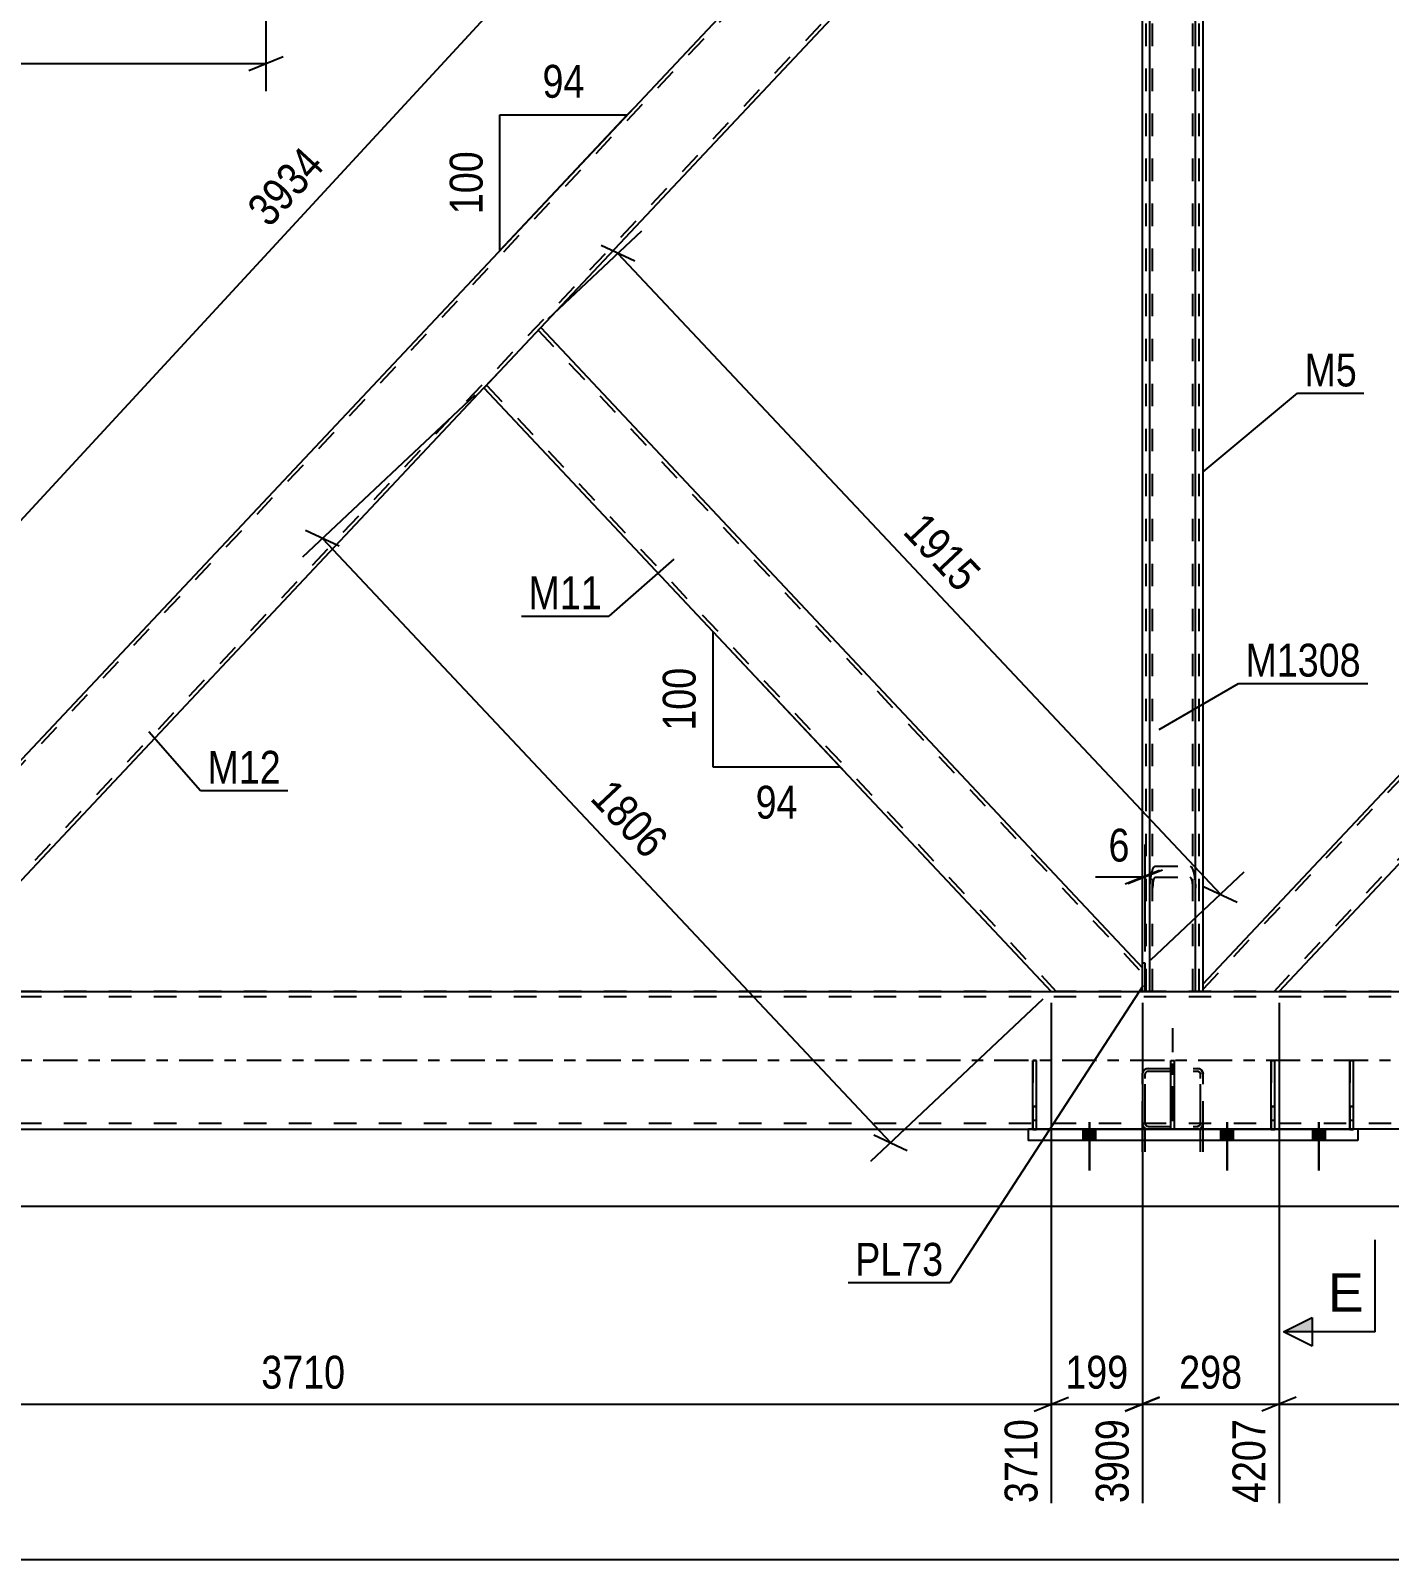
# Model space of a CAD drawing. Header units: millimetres. Extents: x -400 to 789, y -648 to 193.
# Drawn here: x -258.6 to -140.2, y -171.1 to -37.9 of the extents above; entities that cross this region are included whole.
import ezdxf

# ---------------------------------------------------------------- set-up
doc = ezdxf.new("R2010")
doc.units = ezdxf.units.MM
doc.linetypes.add('DXK_LINE_DOT2', pattern=[3.9198, 1.9599, -1.9599])
doc.linetypes.add('DXK_LINE_DOT3', pattern=[5.9187, 2.979, -0.9799, 0.9799, -0.9799])
doc.styles.add('Arial', font='ARIAL.TTF', dxfattribs={"height": 0.2})
doc.styles.add('Arial Narrow', font='ARIALN.TTF', dxfattribs={"height": 0.2})

# ---------------------------------------------------------------- blocks, each defined once
blk = doc.blocks.new('Part-392021936-5782 - 5377')
at = {"color": 7, "linetype": 'DXK_LINE_DOT2'}
for p, q in [((-161.74, -6), (-156.46, -6)), ((-161.74, -8.46), (-161.74, -6)), ((-161.42, -121.6), (-161.42, -6)), ((-156.78, -121.6), (-156.78, -6)), ((-156.46, -6.66), (-156.46, -6)), ((-161.74, -121.6), (-161.74, -119.14)), ((-156.46, -121.6), (-156.46, -120.94)), ((-161.74, -121.6), (-156.46, -121.6))]:
    blk.add_line(p, q, dxfattribs=at)
at = {"color": 2, "linetype": 'Continuous'}
for p, q in [((-156.46, -120.94), (-156.46, -6.66)), ((-161.74, -119.14), (-161.74, -8.46))]:
    blk.add_line(p, q, dxfattribs=at)
blk = doc.blocks.new('Part-392021936-5452 - 5377')
at = {"color": 7, "linetype": 'DXK_LINE_DOT2'}
for p, q in [((643.9, -122.08), (-287.1, -122.08)), ((643.9, -121.6), (-276.46, -121.6)), ((-169.66, -121.6), (-161.5, -121.6)), ((-161.1, -121.6), (-157.1, -121.6)), ((643.9, -133.12), (-287.1, -133.12)), ((643.9, -133.6), (-171.28, -133.6)), ((-171.28, -133.6), (-170.96, -133.6)), ((-159.25, -133.6), (-158.93, -133.6)), ((-150.52, -133.6), (-150.2, -133.6)), ((-143.68, -133.6), (-143.36, -133.6))]:
    blk.add_line(p, q, dxfattribs=at)
at = {"color": 2, "linetype": 'Continuous'}
for p, q in [((-268.54, -121.6), (-169.66, -121.6)), ((-161.5, -121.6), (-161.1, -121.6)), ((-157.1, -121.6), (78.9, -121.6)), ((-287.1, -133.6), (-171.28, -133.6)), ((-170.96, -133.6), (-159.25, -133.6)), ((-158.93, -133.6), (-150.52, -133.6)), ((-150.2, -133.6), (-143.68, -133.6)), ((639.1, -133.6), (-143.36, -133.6))]:
    blk.add_line(p, q, dxfattribs=at)
at = {"color": 7, "linetype": 'DXK_LINE_DOT3'}
blk.add_line((-287.1, -127.6), (643.9, -127.6), dxfattribs=at)
blk = doc.blocks.new('Part-392021936-5804 - 5377')
at = {"color": 2, "linetype": 'Continuous'}
for p, q in [((-150.52, -127.62), (-150.2, -127.62)), ((-150.52, -133.62), (-150.52, -127.62)), ((-150.2, -133.62), (-150.2, -127.62)), ((-150.52, -131.62), (-150.2, -131.62)), ((-150.2, -133.62), (-150.52, -133.62))]:
    blk.add_line(p, q, dxfattribs=at)
at = {"color": 7, "linetype": 'DXK_LINE_DOT2'}
blk.add_line((-150.52, -132.82), (-150.2, -132.82), dxfattribs=at)
blk = doc.blocks.new('Part-392021936-5721 - 5377')
at = {"color": 2, "linetype": 'Continuous'}
for p, q in [((-276.46, -119.54), (-169.68, -6)), ((-169.66, -6), (-168.8, -6)), ((-168.8, -6), (-161.74, -6)), ((-214.16, -63.8), (-161.74, -8.06)), ((-268.51, -121.6), (-219.1, -69.05)), ((-276.46, -121.6), (-276.46, -119.54)), ((-268.54, -121.6), (-276.46, -121.6))]:
    blk.add_line(p, q, dxfattribs=at)
at = {"color": 7, "linetype": 'DXK_LINE_DOT2'}
for p, q in [((-276.46, -120.01), (-169.24, -6)), ((-169.68, -6), (-169.66, -6)), ((-161.74, -8.06), (-161.74, -6)), ((-268.95, -121.6), (-161.74, -7.6)), ((-219.1, -69.05), (-214.16, -63.8)), ((-268.51, -121.6), (-268.54, -121.6)), ((-268.54, -121.6), (-268.51, -121.6))]:
    blk.add_line(p, q, dxfattribs=at)
blk = doc.blocks.new('Part-392021936-5706 - 5377')
at = {"color": 2, "linetype": 'Continuous'}
for p, q in [((-159.25, -127.61), (-158.93, -127.61)), ((-159.25, -133.61), (-159.25, -127.61)), ((-158.93, -133.61), (-158.93, -127.61)), ((-159.25, -131.61), (-158.93, -131.61)), ((-158.93, -133.61), (-159.25, -133.61))]:
    blk.add_line(p, q, dxfattribs=at)
at = {"color": 7, "linetype": 'DXK_LINE_DOT2'}
blk.add_line((-159.25, -132.81), (-158.93, -132.81), dxfattribs=at)
blk = doc.blocks.new('Part-392021936-5736 - 5377')
at = {"color": 7, "linetype": 'DXK_LINE_DOT2'}
for p, q in [((-156.46, -121.41), (-47.93, -6)), ((-150.27, -121.6), (-41.74, -6.19)), ((-48.37, -6), (-41.74, -6)), ((-102.72, -63.8), (-99.1, -59.95)), ((-99.1, -67.65), (-95.47, -63.8)), ((-156.46, -121.6), (-149.83, -121.6))]:
    blk.add_line(p, q, dxfattribs=at)
at = {"color": 2, "linetype": 'Continuous'}
for p, q in [((-99.1, -59.95), (-48.37, -6)), ((-41.74, -6.66), (-41.74, -6)), ((-95.47, -63.8), (-41.74, -6.66)), ((-156.46, -120.94), (-102.72, -63.8)), ((-149.83, -121.6), (-99.1, -67.65)), ((-156.46, -121.6), (-156.46, -120.94))]:
    blk.add_line(p, q, dxfattribs=at)
blk = doc.blocks.new('Part-392021936-5751 - 5377')
at = {"color": 2, "linetype": 'Continuous'}
for p, q in [((-156.46, -6.66), (-156.46, -6)), ((-99.1, -59.95), (-149.83, -6)), ((-156.46, -6.66), (-102.72, -63.8)), ((-102.72, -63.8), (-99.1, -59.95))]:
    blk.add_line(p, q, dxfattribs=at)
at = {"color": 7, "linetype": 'DXK_LINE_DOT2'}
for p, q in [((-156.46, -6), (-149.83, -6)), ((-156.46, -6.19), (-102.5, -63.57)), ((-150.27, -6), (-99.32, -60.18)), ((-102.5, -63.57), (-102.49, -63.55))]:
    blk.add_line(p, q, dxfattribs=at)
blk = doc.blocks.new('Part-392021936-5774 - 5377')
at = {"color": 2, "linetype": 'Continuous'}
for p, q in [((-218.66, -68.59), (-214.16, -63.8)), ((-214.16, -63.8), (-161.74, -119.54)), ((-218.66, -68.59), (-219.1, -69.05)), ((-219.1, -69.05), (-169.68, -121.6)), ((-169.66, -121.6), (-161.74, -121.6))]:
    blk.add_line(p, q, dxfattribs=at)
at = {"color": 7, "linetype": 'DXK_LINE_DOT2'}
for p, q in [((-214.38, -64.03), (-161.74, -120.01)), ((-219.07, -69.02), (-218.66, -68.59)), ((-218.88, -68.82), (-218.86, -68.8)), ((-218.88, -68.82), (-169.24, -121.6)), ((-161.74, -121.6), (-161.74, -119.54)), ((-169.68, -121.6), (-169.66, -121.6)), ((-169.68, -121.6), (-169.66, -121.6))]:
    blk.add_line(p, q, dxfattribs=at)
blk = doc.blocks.new('Part-392021936-5785 - 5377')
at = {"color": 2, "linetype": 'Continuous'}
for p, q in [((-142.96, -133.6), (-171.68, -133.6)), ((-171.68, -133.6), (-171.68, -134.6)), ((-142.96, -133.6), (-142.96, -134.6)), ((-142.96, -134.6), (-171.68, -134.6))]:
    blk.add_line(p, q, dxfattribs=at)
blk = doc.blocks.new('Part-392021936-5788 - 5377')
at = {"color": 7, "linetype": 'DXK_LINE_DOT2'}
for p, q in [((-161.73, -128.8), (-161.69, -128.62)), ((-161.69, -128.62), (-161.73, -128.8)), ((-161.73, -133.12), (-161.73, -128.8)), ((-161.69, -128.62), (-161.59, -128.46)), ((-161.59, -128.46), (-161.43, -128.36)), ((-161.47, -128.71), (-161.49, -128.8)), ((-161.49, -133.12), (-161.49, -128.8)), ((-161.42, -128.63), (-161.47, -128.71)), ((-161.43, -128.36), (-161.25, -128.32)), ((-161.25, -128.32), (-161.43, -128.36)), ((-161.34, -128.58), (-161.42, -128.63)), ((-161.25, -128.56), (-161.34, -128.58)), ((-161.25, -128.32), (-156.93, -128.32)), ((-161.25, -128.56), (-156.93, -128.56)), ((-156.93, -128.32), (-156.75, -128.36)), ((-156.75, -128.36), (-156.93, -128.32)), ((-156.84, -128.58), (-156.93, -128.56)), ((-156.76, -128.63), (-156.84, -128.58)), ((-156.71, -128.71), (-156.76, -128.63)), ((-156.75, -128.36), (-156.59, -128.46)), ((-156.69, -128.8), (-156.71, -128.71)), ((-156.69, -133.12), (-156.69, -128.8)), ((-156.59, -128.46), (-156.49, -128.62)), ((-156.49, -128.62), (-156.45, -128.8)), ((-156.45, -128.8), (-156.49, -128.62)), ((-156.45, -133.12), (-156.45, -128.8)), ((-161.69, -133.3), (-161.73, -133.12)), ((-161.73, -133.12), (-161.69, -133.3)), ((-161.49, -133.12), (-161.47, -133.21)), ((-156.71, -133.21), (-156.69, -133.12)), ((-156.45, -133.12), (-156.49, -133.3)), ((-156.49, -133.3), (-156.45, -133.12)), ((-161.59, -133.46), (-161.69, -133.3)), ((-161.43, -133.56), (-161.59, -133.46)), ((-161.47, -133.21), (-161.42, -133.29)), ((-161.25, -133.6), (-161.43, -133.56)), ((-161.43, -133.56), (-161.25, -133.6)), ((-161.42, -133.29), (-161.34, -133.34)), ((-161.34, -133.34), (-161.25, -133.36)), ((-161.25, -133.36), (-156.93, -133.36)), ((-161.25, -133.6), (-156.93, -133.6)), ((-156.93, -133.36), (-156.84, -133.34)), ((-156.75, -133.56), (-156.93, -133.6)), ((-156.93, -133.6), (-156.75, -133.56)), ((-156.84, -133.34), (-156.76, -133.29)), ((-156.76, -133.29), (-156.71, -133.21)), ((-156.59, -133.46), (-156.75, -133.56)), ((-156.49, -133.3), (-156.59, -133.46))]:
    blk.add_line(p, q, dxfattribs=at)
for centre, start, end in [((-161.25, -128.8), 112.5, 157.5), ((-156.93, -128.8), 22.5, 67.5), ((-161.25, -133.12), 202.5, 247.5)]:
    blk.add_arc(centre, 0.48, start, end, dxfattribs=at)
blk = doc.blocks.new('Part-392021936-5791 - 5377')
at = {"color": 7, "linetype": 'DXK_LINE_DOT3'}
blk.add_line((-159.09, -132.83), (-159.09, -124.82), dxfattribs=at)
at = {"color": 7, "linetype": 'DXK_LINE_DOT2'}
for p, q in [((-161.69, -128.62), (-161.73, -128.8)), ((-161.73, -133.6), (-161.73, -128.8)), ((-161.59, -128.46), (-161.69, -128.62)), ((-161.43, -128.36), (-161.59, -128.46)), ((-161.49, -128.8), (-161.47, -128.71)), ((-161.49, -135.57), (-161.49, -128.8)), ((-161.47, -128.71), (-161.42, -128.63)), ((-161.25, -128.32), (-161.43, -128.36)), ((-161.42, -128.63), (-161.34, -128.58)), ((-161.34, -128.58), (-161.25, -128.56)), ((-161.25, -128.32), (-156.93, -128.32)), ((-161.25, -128.56), (-156.93, -128.56)), ((-156.75, -128.36), (-156.93, -128.32)), ((-156.93, -128.56), (-156.84, -128.58)), ((-156.84, -128.58), (-156.76, -128.63)), ((-156.76, -128.63), (-156.71, -128.71)), ((-156.59, -128.46), (-156.75, -128.36)), ((-156.71, -128.71), (-156.69, -128.8)), ((-156.69, -135.57), (-156.69, -128.8)), ((-156.49, -128.62), (-156.59, -128.46)), ((-156.45, -128.8), (-156.49, -128.62)), ((-156.45, -133.6), (-156.45, -128.8)), ((-161.73, -133.12), (-161.69, -133.3)), ((-161.47, -133.21), (-161.49, -133.12)), ((-156.69, -133.12), (-156.71, -133.21)), ((-156.49, -133.3), (-156.45, -133.12)), ((-161.73, -134.6), (-161.73, -133.6)), ((-161.69, -133.3), (-161.59, -133.46)), ((-161.59, -133.46), (-161.43, -133.56)), ((-161.42, -133.29), (-161.47, -133.21)), ((-161.43, -133.56), (-161.25, -133.6)), ((-161.34, -133.34), (-161.42, -133.29)), ((-161.25, -133.36), (-161.34, -133.34)), ((-161.25, -133.36), (-156.93, -133.36)), ((-161.25, -133.6), (-156.93, -133.6)), ((-156.84, -133.34), (-156.93, -133.36)), ((-156.93, -133.6), (-156.75, -133.56)), ((-156.76, -133.29), (-156.84, -133.34)), ((-156.71, -133.21), (-156.76, -133.29)), ((-156.75, -133.56), (-156.59, -133.46)), ((-156.59, -133.46), (-156.49, -133.3)), ((-156.45, -134.6), (-156.45, -133.6))]:
    blk.add_line(p, q, dxfattribs=at)
at = {"color": 2, "linetype": 'Continuous'}
for p, q in [((-161.73, -133.6), (-161.73, -133.6)), ((-156.45, -133.6), (-156.45, -133.6)), ((-161.73, -135.57), (-161.73, -134.6)), ((-156.45, -135.57), (-156.45, -134.6))]:
    blk.add_line(p, q, dxfattribs=at)
blk = doc.blocks.new('Part-392021936-5795 - 5377')
at = {"color": 7, "linetype": 'DXK_LINE_DOT2'}
for p, q in [((-150.52, -127.62), (-150.52, -133.62)), ((-150.2, -127.62), (-150.52, -127.62)), ((-150.2, -133.62), (-150.2, -127.62)), ((-150.2, -131.62), (-150.52, -131.62)), ((-150.52, -132.82), (-150.2, -132.82)), ((-150.52, -133.62), (-150.2, -133.62))]:
    blk.add_line(p, q, dxfattribs=at)
blk = doc.blocks.new('Part-392021936-5798 - 5377')
at = {"color": 7, "linetype": 'DXK_LINE_DOT2'}
for p, q in [((-171.28, -127.62), (-171.28, -133.62)), ((-170.96, -127.62), (-171.28, -127.62)), ((-170.96, -133.62), (-170.96, -127.62)), ((-170.96, -131.62), (-171.28, -131.62)), ((-171.28, -132.82), (-170.96, -132.82)), ((-171.28, -133.62), (-170.96, -133.62))]:
    blk.add_line(p, q, dxfattribs=at)
blk = doc.blocks.new('Part-392021936-5801 - 5377')
at = {"color": 7, "linetype": 'DXK_LINE_DOT2'}
for p, q in [((-143.68, -127.62), (-143.68, -133.62)), ((-143.36, -127.62), (-143.68, -127.62)), ((-143.36, -133.62), (-143.36, -127.62)), ((-143.36, -131.62), (-143.68, -131.62)), ((-143.68, -132.82), (-143.36, -132.82)), ((-143.68, -133.62), (-143.36, -133.62))]:
    blk.add_line(p, q, dxfattribs=at)
blk = doc.blocks.new('Part-392021936-5807 - 5377')
at = {"color": 2, "linetype": 'Continuous'}
for p, q in [((-171.28, -127.62), (-170.96, -127.62)), ((-171.28, -133.62), (-171.28, -127.62)), ((-170.96, -133.62), (-170.96, -127.62)), ((-171.28, -131.62), (-170.96, -131.62)), ((-170.96, -133.62), (-171.28, -133.62))]:
    blk.add_line(p, q, dxfattribs=at)
at = {"color": 7, "linetype": 'DXK_LINE_DOT2'}
blk.add_line((-171.28, -132.82), (-170.96, -132.82), dxfattribs=at)
blk = doc.blocks.new('Part-392021936-5810 - 5377')
at = {"color": 2, "linetype": 'Continuous'}
for p, q in [((-143.68, -127.62), (-143.36, -127.62)), ((-143.68, -133.62), (-143.68, -127.62)), ((-143.36, -133.62), (-143.36, -127.62)), ((-143.68, -131.62), (-143.36, -131.62)), ((-143.36, -133.62), (-143.68, -133.62))]:
    blk.add_line(p, q, dxfattribs=at)
at = {"color": 7, "linetype": 'DXK_LINE_DOT2'}
blk.add_line((-143.68, -132.82), (-143.36, -132.82), dxfattribs=at)
blk = doc.blocks.new('Bolt-392021936-5854 - 5377')
at = {"linetype": 'Continuous'}
for points in [[(-165.82, -133.6), (-166.9, -133.6), (-166.9, -134.6), (-165.82, -134.6)], [(-153.82, -133.6), (-154.9, -133.6), (-154.9, -134.6), (-153.82, -134.6)], [(-145.82, -133.6), (-146.9, -133.6), (-146.9, -134.6), (-145.82, -134.6)]]:
    blk.add_hatch(color=1, dxfattribs=at).paths.add_polyline_path(points)
at = {"color": 1, "linetype": 'Continuous'}
for p, q in [((-166.36, -133), (-166.36, -137.2)), ((-154.36, -133), (-154.36, -137.2)), ((-146.36, -133), (-146.36, -137.2)), ((-166.9, -133.6), (-166.9, -134.6)), ((-165.82, -133.6), (-165.82, -134.6)), ((-154.9, -133.6), (-154.9, -134.6)), ((-153.82, -133.6), (-153.82, -134.6)), ((-146.9, -133.6), (-146.9, -134.6)), ((-145.82, -133.6), (-145.82, -134.6))]:
    blk.add_line(p, q, dxfattribs=at)
blk = doc.blocks.new('Bolt-392021936-5855 - 5377')
at = {"linetype": 'Continuous'}
for points in [[(-165.85, -133.6), (-166.93, -133.6), (-166.93, -134.6), (-165.85, -134.6)], [(-153.85, -133.6), (-154.93, -133.6), (-154.93, -134.6), (-153.85, -134.6)], [(-145.85, -133.6), (-146.93, -133.6), (-146.93, -134.6), (-145.85, -134.6)]]:
    blk.add_hatch(color=1, dxfattribs=at).paths.add_polyline_path(points)
at = {"color": 1, "linetype": 'Continuous'}
for p, q in [((-166.39, -133), (-166.39, -137.2)), ((-154.39, -133), (-154.39, -137.2)), ((-146.39, -133), (-146.39, -137.2)), ((-166.93, -133.6), (-166.93, -134.6)), ((-165.85, -133.6), (-165.85, -134.6)), ((-154.93, -133.6), (-154.93, -134.6)), ((-153.85, -133.6), (-153.85, -134.6)), ((-146.93, -133.6), (-146.93, -134.6)), ((-145.85, -133.6), (-145.85, -134.6))]:
    blk.add_line(p, q, dxfattribs=at)
blk = doc.blocks.new('Part-392021936-5889 - 5377')
at = {"color": 7, "linetype": 'DXK_LINE_DOT2'}
for p, q in [((-161.74, -121.6), (-161.74, -119.14)), ((-161.5, -119.14), (-161.74, -119.14)), ((-161.5, -121.6), (-161.5, -119.14)), ((-161.5, -121.6), (-161.74, -121.6))]:
    blk.add_line(p, q, dxfattribs=at)
blk = doc.blocks.new('Part-392021936-5892 - 5377')
at = {"color": 2, "linetype": 'Continuous'}
for p, q in [((-161.74, -121.6), (-161.74, -119.14)), ((-161.5, -119.14), (-161.74, -119.14)), ((-161.5, -121.6), (-161.5, -119.14)), ((-161.74, -121.6), (-161.5, -121.6))]:
    blk.add_line(p, q, dxfattribs=at)
blk = doc.blocks.new('Part-392021936-24893 - 5377')
at = {"color": 7, "linetype": 'DXK_LINE_DOT2'}
for p, q in [((-161.06, -7.72), (-161.1, -7.78)), ((-161.1, -8.82), (-161.1, -7.78)), ((-160.96, -7.66), (-161.06, -7.72)), ((-160.8, -7.63), (-160.96, -7.66)), ((-160.86, -7.78), (-160.84, -7.75)), ((-160.86, -121.6), (-160.86, -7.78)), ((-160.84, -7.75), (-160.79, -7.72)), ((-160.62, -7.61), (-160.8, -7.63)), ((-160.79, -7.72), (-160.71, -7.7)), ((-160.71, -7.7), (-160.62, -7.7)), ((-160.62, -7.61), (-157.58, -7.61)), ((-160.62, -7.7), (-157.58, -7.7)), ((-157.58, -7.61), (-157.4, -7.63)), ((-157.58, -7.7), (-157.49, -7.7)), ((-157.49, -7.7), (-157.41, -7.72)), ((-157.41, -7.72), (-157.36, -7.75)), ((-157.4, -7.63), (-157.36, -7.64)), ((-157.36, -7.64), (-157.24, -7.66)), ((-157.36, -7.75), (-157.34, -7.78)), ((-157.34, -121.6), (-157.34, -7.78)), ((-157.14, -7.72), (-157.24, -7.66)), ((-157.1, -7.78), (-157.14, -7.72)), ((-157.1, -7.78), (-157.1, -8.84)), ((-161.1, -8.82), (-161.1, -8.84)), ((-161.1, -8.84), (-161.1, -8.82)), ((-161.1, -8.82), (-161.06, -8.89)), ((-161.06, -8.89), (-160.96, -8.94)), ((-160.96, -8.94), (-160.8, -8.98)), ((-160.84, -8.86), (-160.86, -8.82)), ((-160.79, -8.88), (-160.84, -8.86)), ((-160.8, -8.98), (-160.62, -8.99)), ((-160.71, -8.9), (-160.79, -8.88)), ((-160.62, -8.91), (-160.71, -8.9)), ((-160.62, -8.91), (-157.58, -8.91)), ((-160.62, -8.99), (-157.58, -8.99)), ((-157.49, -8.9), (-157.58, -8.91)), ((-157.58, -8.99), (-157.4, -8.98)), ((-157.41, -8.88), (-157.49, -8.9)), ((-157.36, -8.86), (-157.41, -8.88)), ((-157.4, -8.98), (-157.36, -8.97)), ((-157.34, -8.82), (-157.36, -8.86)), ((-157.36, -8.97), (-157.24, -8.94)), ((-157.24, -8.94), (-157.14, -8.89)), ((-157.14, -8.89), (-157.1, -8.82)), ((-160.8, -110.84), (-160.62, -110.69)), ((-160.62, -111.65), (-160.71, -111.73)), ((-160.62, -110.69), (-157.58, -110.69)), ((-160.62, -111.65), (-157.58, -111.65)), ((-157.58, -110.69), (-157.4, -110.84)), ((-157.49, -111.73), (-157.58, -111.65)), ((-161.1, -112.61), (-161.06, -111.88)), ((-160.84, -112.25), (-160.86, -112.61)), ((-157.34, -112.61), (-157.36, -112.25)), ((-157.14, -111.88), (-157.1, -112.61)), ((-161.1, -121.6), (-160.71, -121.6))]:
    blk.add_line(p, q, dxfattribs=at)
at = {"color": 2, "linetype": 'Continuous'}
for p, q in [((-161.1, -121.6), (-161.1, -8.84)), ((-157.1, -121.6), (-157.1, -8.84)), ((-161.1, -121.6), (-160.62, -121.6)), ((-160.62, -121.6), (-157.14, -121.6)), ((-157.14, -121.6), (-157.1, -121.6))]:
    blk.add_line(p, q, dxfattribs=at)
at = {"color": 7, "linetype": 'DXK_LINE_DOT2'}
for centre, radius, start, end in [((-158.26, -112.03), 2.8, 154.9533, 176.9972), ((-159.44, -112.32), 1.4, 154.9533, 176.9972), ((-158.76, -112.32), 1.4, 3.0028, 25.0467), ((-159.94, -112.03), 2.8, 3.0028, 25.0467)]:
    blk.add_arc(centre, radius, start, end, dxfattribs=at)
blk = doc.blocks.new('StraightDimension-392021936-6852 - 5377')
at = {"color": 7, "linetype": 'Continuous'}
for p, q in [((-213.5, -63.04), (-205.36, -55.38)), ((-205.97, -58.02), (-208.9, -56.66)), ((-207.43, -57.34), (-154.94, -113.15)), ((-161.01, -118.85), (-152.87, -111.2)), ((-156.41, -112.47), (-153.48, -113.83))]:
    blk.add_line(p, q, dxfattribs=at)
at = {"color": 0}
blk.add_wipeout([(-177.73, -87.83), (-174.67, -84.95), (-180.5, -78.75), (-183.56, -81.63)], dxfattribs=at)
at = {"color": 3, "style": 'Arial Narrow'}
blk.add_text('1915', height=2.863, rotation=-46.7591, dxfattribs=at).set_placement((-182.71, -81.65))
blk = doc.blocks.new('StraightDimension-392021936-6391 - 5377')
at = {"color": 7, "linetype": 'Continuous'}
blk.add_line((-301, -171.07), (700.9, -171.07), dxfattribs=at)
blk = doc.blocks.new('StraightDimension-392021936-24342 - 5377')
at = {"color": 7, "linetype": 'Continuous'}
for p, q in [((-169.68, -122.6), (-169.68, -166.16)), ((-161.74, -122.6), (-161.74, -166.16)), ((-171.18, -158.15), (-168.18, -156.95)), ((-160.24, -156.95), (-163.24, -158.15)), ((-169.68, -157.55), (-161.74, -157.55))]:
    blk.add_line(p, q, dxfattribs=at)
at = {"color": 0}
blk.add_wipeout([(-162.37, -156.8), (-162.37, -152.6), (-169.05, -152.6), (-169.05, -156.8)], dxfattribs=at)
at = {"color": 0, "linetype": 'Continuous'}
blk.add_wipeout([(-162.34, -158.25), (-166.54, -158.25), (-166.54, -166.76), (-162.34, -166.76)], dxfattribs=at)
at = {"color": 3, "style": 'Arial Narrow'}
blk.add_text('199', height=2.863, dxfattribs=at).set_placement((-168.45, -156.2))
at = {"color": 3, "linetype": 'Continuous', "style": 'Arial Narrow'}
blk.add_text('3909', height=2.863, rotation=90.0002, dxfattribs=at).set_placement((-162.94, -166.16))
blk = doc.blocks.new('StraightDimension-392021936-6888 - 5377')
at = {"color": 7, "linetype": 'Continuous'}
blk.add_line((-287.73, -111.19), (-180.96, 4.41), dxfattribs=at)
at = {"color": 0}
blk.add_wipeout([(-232.01, -49.75), (-235.09, -46.9), (-240.87, -53.15), (-237.78, -56)], dxfattribs=at)
at = {"color": 3, "style": 'Arial Narrow'}
blk.add_text('3934', height=2.863, rotation=47.2747, dxfattribs=at).set_placement((-237.82, -55.16))
blk = doc.blocks.new('StraightDimension-392021936-6867 - 5377')
at = {"color": 7, "linetype": 'Continuous'}
for p, q in [((-219.9, -69.67), (-234.92, -83.8)), ((-231.71, -82.84), (-234.64, -81.47)), ((-233.17, -82.15), (-183.69, -134.77)), ((-170.41, -122.29), (-185.44, -136.42)), ((-185.15, -134.09), (-182.23, -135.45))]:
    blk.add_line(p, q, dxfattribs=at)
at = {"color": 0}
blk.add_wipeout([(-204.97, -111.05), (-201.91, -108.17), (-207.74, -101.97), (-210.8, -104.85)], dxfattribs=at)
at = {"color": 3, "style": 'Arial Narrow'}
blk.add_text('1806', height=2.863, rotation=-46.7591, dxfattribs=at).set_placement((-209.95, -104.87))
blk = doc.blocks.new('StraightDimension-392021936-24343 - 5377')
at = {"color": 7, "linetype": 'Continuous'}
for p, q in [((-169.68, -122.6), (-169.68, -166.16)), ((-171.18, -158.15), (-168.18, -156.95)), ((-300, -157.55), (-169.68, -157.55))]:
    blk.add_line(p, q, dxfattribs=at)
at = {"color": 0}
blk.add_wipeout([(-230.59, -156.8), (-230.59, -152.6), (-239.1, -152.6), (-239.1, -156.8)], dxfattribs=at)
at = {"color": 3, "style": 'Arial Narrow'}
blk.add_text('3710', height=2.863, dxfattribs=at).set_placement((-238.5, -156.2))
at = {"color": 0, "linetype": 'Continuous'}
blk.add_wipeout([(-170.28, -158.25), (-174.48, -158.25), (-174.48, -166.76), (-170.28, -166.76)], dxfattribs=at)
at = {"color": 3, "linetype": 'Continuous', "style": 'Arial Narrow'}
blk.add_text('3710', height=2.863, rotation=90.0002, dxfattribs=at).set_placement((-170.88, -166.16))
blk = doc.blocks.new('StraightDimension-392021936-14935 - 5377')
at = {"color": 7, "linetype": 'Continuous'}
for p, q in [((-161.74, -118.14), (-161.74, -108.8)), ((-161.5, -118.14), (-161.5, -108.8)), ((-161.74, -111.65), (-165.82, -111.65)), ((-161.74, -111.65), (-165.82, -111.65)), ((-163.24, -112.25), (-160.24, -111.05)), ((-160, -111.05), (-163, -112.25)), ((-161.74, -111.65), (-161.5, -111.65))]:
    blk.add_line(p, q, dxfattribs=at)
at = {"color": 0}
blk.add_wipeout([(-162.26, -110.9), (-162.26, -106.7), (-165.29, -106.7), (-165.29, -110.9)], dxfattribs=at)
at = {"color": 3, "style": 'Arial Narrow'}
blk.add_text('6', height=2.86, dxfattribs=at).set_placement((-164.69, -110.3))
blk = doc.blocks.new('AngleDimension-392021936-6978 - 5377')
at = {"color": 7, "linetype": 'Continuous'}
for p, q in [((-199.16, -90.26), (-188.06, -102.06)), ((-199.16, -90.26), (-199.16, -102.06)), ((-199.16, -102.06), (-188.06, -102.06)), ((-187.6, -102.55), (-188.06, -102.06))]:
    blk.add_line(p, q, dxfattribs=at)
at = {"color": 0}
for points in [[(-200.06, -92.82), (-204.26, -92.82), (-204.26, -99.5), (-200.06, -99.5)], [(-191.18, -107.16), (-191.18, -102.96), (-196.03, -102.96), (-196.03, -107.16)]]:
    blk.add_wipeout(points, dxfattribs=at)
at = {"color": 3, "style": 'Arial Narrow'}
blk.add_text('100', height=2.863, rotation=90.0002, dxfattribs=at).set_placement((-200.66, -98.9))
blk.add_text('94', height=2.863, dxfattribs=at).set_placement((-195.43, -106.56))
blk = doc.blocks.new('StraightDimension-392021936-6418 - 5377')
at = {"color": 7, "linetype": 'Continuous'}
blk.add_line((73.4, -140.34), (-336.3, -140.34), dxfattribs=at)
blk = doc.blocks.new('StraightDimension-392021936-14903 - 5377')
at = {"color": 7, "linetype": 'Continuous'}
for p, q in [((-323.94, -1.5), (-325.14, 1.5)), ((-239.1, 0), (-327.39, 0)), ((-324.54, -127.6), (-324.54, 0)), ((-325.14, -126.1), (-323.94, -129.1)), ((-301, -127.6), (-327.39, -127.6))]:
    blk.add_line(p, q, dxfattribs=at)
at = {"color": 0}
blk.add_wipeout([(-325.29, -59.54), (-329.49, -59.54), (-329.49, -68.06), (-325.29, -68.06)], dxfattribs=at)
at = {"color": 3, "style": 'Arial Narrow'}
blk.add_text('3190', height=2.863, rotation=90.0002, dxfattribs=at).set_placement((-325.89, -67.46))
blk = doc.blocks.new('StraightDimension-392021936-24341 - 5377')
at = {"color": 7, "linetype": 'Continuous'}
for p, q in [((-161.74, -122.6), (-161.74, -166.16)), ((-149.83, -122.6), (-149.83, -166.16)), ((-163.24, -158.15), (-160.24, -156.95)), ((-148.33, -156.95), (-151.33, -158.15)), ((-161.74, -157.55), (-149.83, -157.55))]:
    blk.add_line(p, q, dxfattribs=at)
at = {"color": 0}
blk.add_wipeout([(-152.44, -156.8), (-152.44, -152.6), (-159.13, -152.6), (-159.13, -156.8)], dxfattribs=at)
at = {"color": 3, "style": 'Arial Narrow'}
blk.add_text('298', height=2.863, dxfattribs=at).set_placement((-158.53, -156.2))
at = {"color": 0, "linetype": 'Continuous'}
blk.add_wipeout([(-150.43, -158.25), (-154.63, -158.25), (-154.63, -166.76), (-150.43, -166.76)], dxfattribs=at)
at = {"color": 3, "linetype": 'Continuous', "style": 'Arial Narrow'}
blk.add_text('4207', height=2.863, rotation=90.0002, dxfattribs=at).set_placement((-151.03, -166.16))
blk = doc.blocks.new('AngleDimension-392021936-14952 - 5377')
at = {"color": 7, "linetype": 'Continuous'}
for p, q in [((-206, -44.62), (-206.62, -45.28)), ((-217.72, -45.28), (-206.62, -45.28)), ((-217.72, -57.08), (-206.62, -45.28)), ((-217.72, -57.08), (-217.72, -45.28))]:
    blk.add_line(p, q, dxfattribs=at)
at = {"color": 0}
for points in [[(-209.75, -44.38), (-209.75, -40.18), (-214.6, -40.18), (-214.6, -44.38)], [(-218.62, -47.84), (-222.82, -47.84), (-222.82, -54.52), (-218.62, -54.52)]]:
    blk.add_wipeout(points, dxfattribs=at)
at = {"color": 3, "style": 'Arial Narrow'}
blk.add_text('94', height=2.863, dxfattribs=at).set_placement((-214, -43.78))
blk.add_text('100', height=2.863, rotation=90.0002, dxfattribs=at).set_placement((-219.22, -53.92))
blk = doc.blocks.new('StraightDimension-392021936-14988 - 5377')
at = {"color": 7, "linetype": 'Continuous'}
for p, q in [((-238.1, -7), (-238.1, -43.2)), ((-300, -120.6), (-300, -37.95)), ((-298.5, -40.2), (-301.5, -41.4)), ((-300, -40.8), (-238.1, -40.8)), ((-239.6, -41.4), (-236.6, -40.2))]:
    blk.add_line(p, q, dxfattribs=at)
at = {"color": 0}
blk.add_wipeout([(-264.79, -40.05), (-264.79, -35.85), (-273.31, -35.85), (-273.31, -40.05)], dxfattribs=at)
at = {"color": 3, "style": 'Arial Narrow'}
blk.add_text('2000', height=2.863, dxfattribs=at).set_placement((-272.71, -39.45))
blk = doc.blocks.new('StraightDimension-392021936-24340 - 5377')
at = {"color": 7, "linetype": 'Continuous'}
for p, q in [((-149.83, -122.6), (-149.83, -166.16)), ((-48.37, -122.6), (-48.37, -166.16)), ((-148.33, -156.95), (-151.33, -158.15)), ((-49.87, -158.15), (-46.87, -156.95)), ((-149.83, -157.55), (-48.37, -157.55))]:
    blk.add_line(p, q, dxfattribs=at)
at = {"color": 0}
blk.add_wipeout([(-94.84, -156.8), (-94.84, -152.6), (-103.36, -152.6), (-103.36, -156.8)], dxfattribs=at)
at = {"color": 3, "style": 'Arial Narrow'}
blk.add_text('2537', height=2.863, dxfattribs=at).set_placement((-102.76, -156.2))
at = {"color": 0, "linetype": 'Continuous'}
blk.add_wipeout([(-48.97, -158.25), (-53.17, -158.25), (-53.17, -166.76), (-48.97, -166.76)], dxfattribs=at)
at = {"color": 3, "linetype": 'Continuous', "style": 'Arial Narrow'}
blk.add_text('6743', height=2.863, rotation=90.0002, dxfattribs=at).set_placement((-49.57, -166.16))
blk = doc.blocks.new('Mark-392021936-5770 - 5377')
at = {"color": 0}
blk.add_wipeout([(-208.82, -88.32), (-208.82, -85.32), (-215.22, -85.32), (-215.22, -88.32)], dxfattribs=at)
blk.add_wipeout([(-208.82, -88.32), (-208.82, -85.32), (-215.22, -85.32), (-215.22, -88.32)], dxfattribs=at)
at = {"color": 30, "linetype": 'Continuous'}
for p in [(-202.57, -83.97), (-215.82, -88.92)]:
    blk.add_line(p, (-208.22, -88.92), dxfattribs=at)
at = {"color": 3, "style": 'Arial Narrow'}
blk.add_text('M11', height=2.863, dxfattribs=at).set_placement((-215.22, -88.32))
blk = doc.blocks.new('Mark-392021936-5717 - 5377')
at = {"color": 0}
blk.add_wipeout([(-236.8, -103.52), (-236.8, -100.52), (-243.19, -100.52), (-243.19, -103.52)], dxfattribs=at)
blk.add_wipeout([(-236.8, -103.52), (-236.8, -100.52), (-243.19, -100.52), (-243.19, -103.52)], dxfattribs=at)
at = {"color": 30, "linetype": 'Continuous'}
for p, q in [((-248.31, -98.97), (-243.79, -104.12)), ((-243.79, -104.12), (-236.2, -104.12))]:
    blk.add_line(p, q, dxfattribs=at)
at = {"color": 3, "style": 'Arial Narrow'}
blk.add_text('M12', height=2.863, dxfattribs=at).set_placement((-243.19, -103.52))
blk = doc.blocks.new('Mark-392021936-39727 - 5377')
at = {"color": 0}
blk.add_wipeout([(-143.05, -68.92), (-143.05, -65.92), (-147.62, -65.92), (-147.62, -68.92)], dxfattribs=at)
blk.add_wipeout([(-143.05, -68.92), (-143.05, -65.92), (-147.62, -65.92), (-147.62, -68.92)], dxfattribs=at)
at = {"color": 30, "linetype": 'Continuous'}
for p, q in [((-156.46, -76.37), (-148.22, -69.52)), ((-148.22, -69.52), (-142.45, -69.52))]:
    blk.add_line(p, q, dxfattribs=at)
at = {"color": 3, "style": 'Arial Narrow'}
blk.add_text('M5', height=2.863, dxfattribs=at).set_placement((-147.62, -68.92))
blk = doc.blocks.new('SectionMark-392021936-7283 - 5377')
at = {"linetype": 'Continuous'}
for points in [[(-146.96, 37.12), (-146.96, 35.87), (-149.46, 37.12)], [(-146.96, -150), (-146.96, -151.25), (-149.46, -151.25)]]:
    blk.add_hatch(color=6, dxfattribs=at).paths.add_polyline_path(points)
at = {"color": 6, "linetype": 'Continuous'}
for p, q in [((-149.46, 37.12), (-146.96, 38.37)), ((-146.96, 35.87), (-146.96, 38.37)), ((-141.46, 37.12), (-149.46, 37.12)), ((-149.46, 37.12), (-146.96, 35.87)), ((-141.46, 37.12), (-141.46, 29.12)), ((-141.46, -151.25), (-141.46, -143.25)), ((-149.46, -151.25), (-146.96, -150)), ((-146.96, -150), (-146.96, -152.5)), ((-141.46, -151.25), (-149.46, -151.25)), ((-146.96, -152.5), (-149.46, -151.25))]:
    blk.add_line(p, q, dxfattribs=at)
at = {"color": 0, "linetype": 'Continuous'}
for points in [[(-142.46, 31.87), (-142.46, 35.37), (-145.57, 35.37), (-145.57, 31.87)], [(-142.46, -149.5), (-142.46, -146), (-145.57, -146), (-145.57, -149.5)]]:
    blk.add_wipeout(points, dxfattribs=at)
at = {"color": 3, "linetype": 'Continuous', "style": 'Arial'}
for p in [(-145.57, 31.87), (-145.57, -149.5)]:
    blk.add_text('E', height=3.34, dxfattribs=at).set_placement(p)
blk = doc.blocks.new('Mark-392021936-14929 - 5377')
at = {"color": 0}
blk.add_wipeout([(-179.09, -146.37), (-179.09, -143.37), (-186.76, -143.37), (-186.76, -146.37)], dxfattribs=at)
blk.add_wipeout([(-179.09, -146.37), (-179.09, -143.37), (-186.76, -143.37), (-186.76, -146.37)], dxfattribs=at)
at = {"color": 30, "linetype": 'Continuous'}
for p in [(-161.68, -121.1), (-187.36, -146.97)]:
    blk.add_line(p, (-178.49, -146.97), dxfattribs=at)
at = {"color": 3, "style": 'Arial Narrow'}
blk.add_text('PL73', height=2.863, dxfattribs=at).set_placement((-186.76, -146.37))
blk = doc.blocks.new('Mark-392021936-39733 - 5377')
at = {"color": 0}
blk.add_wipeout([(-142.71, -94.19), (-142.71, -91.19), (-152.76, -91.19), (-152.76, -94.19)], dxfattribs=at)
blk.add_wipeout([(-142.71, -94.19), (-142.71, -91.19), (-152.76, -91.19), (-152.76, -94.19)], dxfattribs=at)
at = {"color": 30, "linetype": 'Continuous'}
for p, q in [((-160.29, -98.79), (-153.36, -94.79)), ((-153.36, -94.79), (-142.11, -94.79))]:
    blk.add_line(p, q, dxfattribs=at)
at = {"color": 3, "style": 'Arial Narrow'}
blk.add_text('M1308', height=2.863, dxfattribs=at).set_placement((-152.76, -94.19))

msp = doc.modelspace()

# ---------------------------------------------------------------- block references
for name in ['Part-392021936-5721 - 5377', 'Part-392021936-5782 - 5377', 'Part-392021936-5736 - 5377', 'Part-392021936-5751 - 5377', 'Part-392021936-24893 - 5377', 'Part-392021936-5774 - 5377', 'Part-392021936-5889 - 5377', 'Part-392021936-5892 - 5377', 'Part-392021936-5452 - 5377', 'Part-392021936-5791 - 5377', 'Part-392021936-5798 - 5377', 'Part-392021936-5807 - 5377', 'Part-392021936-5706 - 5377', 'Part-392021936-5804 - 5377', 'Part-392021936-5795 - 5377', 'Part-392021936-5801 - 5377', 'Part-392021936-5810 - 5377', 'Part-392021936-5788 - 5377', 'Bolt-392021936-5855 - 5377', 'Bolt-392021936-5854 - 5377', 'Part-392021936-5785 - 5377']:
    msp.add_blockref(name, (0, 0))

# ---------------------------------------------------------------- next in the draw order: block references
msp.add_blockref('StraightDimension-392021936-6852 - 5377', (0, 0))

# ---------------------------------------------------------------- next in the draw order: block references
msp.add_blockref('StraightDimension-392021936-6391 - 5377', (0, 0))

# ---------------------------------------------------------------- next in the draw order: block references
for name in ['StraightDimension-392021936-6888 - 5377', 'StraightDimension-392021936-14935 - 5377', 'StraightDimension-392021936-24342 - 5377']:
    msp.add_blockref(name, (0, 0))

# ---------------------------------------------------------------- next in the draw order: block references
msp.add_blockref('StraightDimension-392021936-6867 - 5377', (0, 0))

# ---------------------------------------------------------------- next in the draw order: block references
for name in ['AngleDimension-392021936-6978 - 5377', 'StraightDimension-392021936-24343 - 5377']:
    msp.add_blockref(name, (0, 0))

# ---------------------------------------------------------------- next in the draw order: block references
msp.add_blockref('StraightDimension-392021936-6418 - 5377', (0, 0))

# ---------------------------------------------------------------- next in the draw order: block references
for name in ['StraightDimension-392021936-14903 - 5377', 'AngleDimension-392021936-14952 - 5377', 'Mark-392021936-39727 - 5377', 'Mark-392021936-5770 - 5377', 'StraightDimension-392021936-24341 - 5377']:
    msp.add_blockref(name, (0, 0))

# ---------------------------------------------------------------- next in the draw order: block references
for name in ['StraightDimension-392021936-14988 - 5377', 'Mark-392021936-14929 - 5377', 'StraightDimension-392021936-24340 - 5377']:
    msp.add_blockref(name, (0, 0))

# ---------------------------------------------------------------- next in the draw order: block references
for name in ['SectionMark-392021936-7283 - 5377', 'Mark-392021936-5717 - 5377']:
    msp.add_blockref(name, (0, 0))

# ---------------------------------------------------------------- next in the draw order: block references
msp.add_blockref('Mark-392021936-39733 - 5377', (0, 0))

doc.saveas('drawing.dxf')
